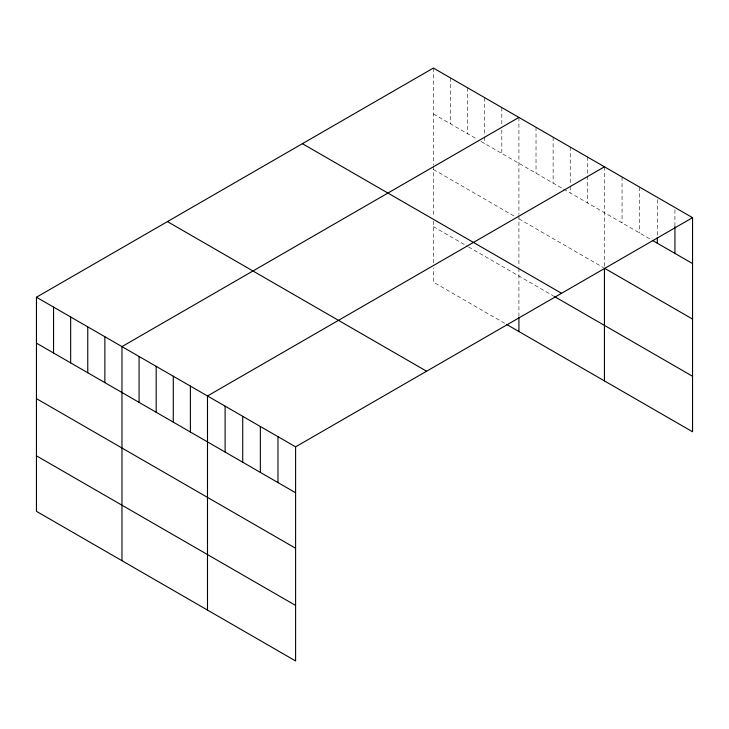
<?xml version="1.0" encoding="UTF-8"?>
<svg xmlns="http://www.w3.org/2000/svg" width="729" height="729" viewBox="0 0 729 729"><rect width="100%" height="100%" fill="white"/><g stroke="black" fill="none" stroke-linecap="round" stroke-linejoin="round"><path stroke-width="0.55" stroke-dasharray="3.65 2.73" d="M433.4 68.052L433.4 165.109M433.4 113.952L477.112 139.193M480.912 141.38L562.633 188.565M563.581 189.112L651.434 239.832M433.4 169.456L515.121 216.641M518.92 218.837L603.494 267.661M433.4 226.646L467.608 246.393M468.556 246.94L553.129 295.764M504.668 323.293L433.4 282.15L433.4 267.999M674.926 209.733L674.926 226.528M657.303 199.564L657.303 236.506M639.679 187.153L639.679 233.052M622.065 176.974L622.065 222.874M604.441 166.804L604.441 267.115M587.337 156.926L587.337 174.842M587.337 175.962L587.337 202.826M570.233 147.048L570.233 185.111M570.233 186.232L570.233 192.948M553.129 137.18L553.129 183.079M536.025 127.302L536.025 173.201M518.92 117.433L518.92 214.481M518.92 215.565L518.92 267.051M518.92 268.172L518.92 316.286M501.816 107.555L501.816 125.47M501.816 129.944L501.816 153.454M484.712 97.677L484.712 135.74M484.712 136.861L484.712 143.577M467.608 87.808L467.608 133.708M450.504 77.93L450.504 123.83M433.4 166.194L433.4 216.549M433.4 221.042L433.4 263.652"/><path stroke-width="1.09" d="M692.55 217.67L295.6 446.85L295.6 660.948L36.45 511.33L36.45 297.232L433.4 68.052L692.55 217.67L692.55 431.768L506.564 324.396M518.92 117.433L121.971 346.603L121.971 560.701M604.441 166.804L207.492 395.984L207.492 610.073M652.409 240.397L692.55 263.57M692.55 319.074L604.441 268.208L604.441 380.893M302.407 143.686L561.558 293.304M554.076 296.32L692.55 376.264M167.442 221.607L426.593 371.225M36.45 297.232L295.6 446.85M36.45 343.131L295.6 492.749M36.45 398.635L295.6 548.254M36.45 455.825L295.6 605.444M674.926 226.528L674.926 253.4M657.303 237.627L657.303 243.222M518.92 317.379L518.92 331.522M277.977 436.68L277.977 482.58M260.353 426.501L260.353 472.401M242.73 416.332L242.73 462.232M225.106 406.153L225.106 452.053M190.387 386.106L190.387 432.005M173.283 376.228L173.283 422.127M156.179 366.359L156.179 412.259M139.075 356.481L139.075 402.381M104.867 336.734L104.867 382.634M87.762 326.856L87.762 372.756M70.658 316.978L70.658 362.878M53.554 307.109L53.554 353.009"/></g></svg>
